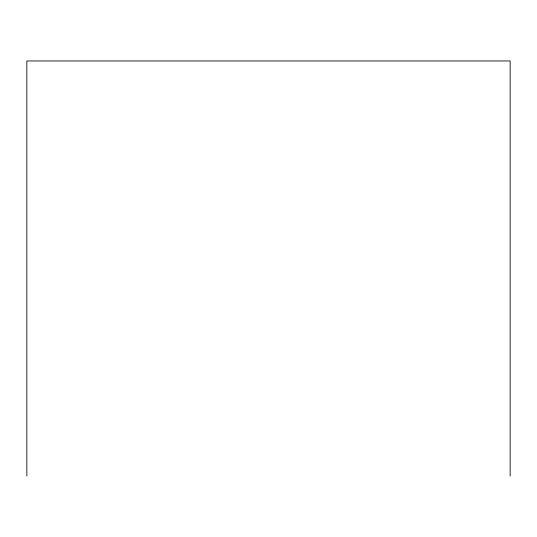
<?xml version="1.0" encoding="UTF-8"?>
<svg xmlns="http://www.w3.org/2000/svg" width="537" height="537" viewBox="0 0 537 537"><rect width="100%" height="100%" fill="white"/><g stroke="black" fill="none" stroke-linecap="round" stroke-linejoin="round"><path stroke-width="0.81" d="M510.15 476.037L510.15 60.963L26.85 60.963L26.85 476.037"/></g></svg>
